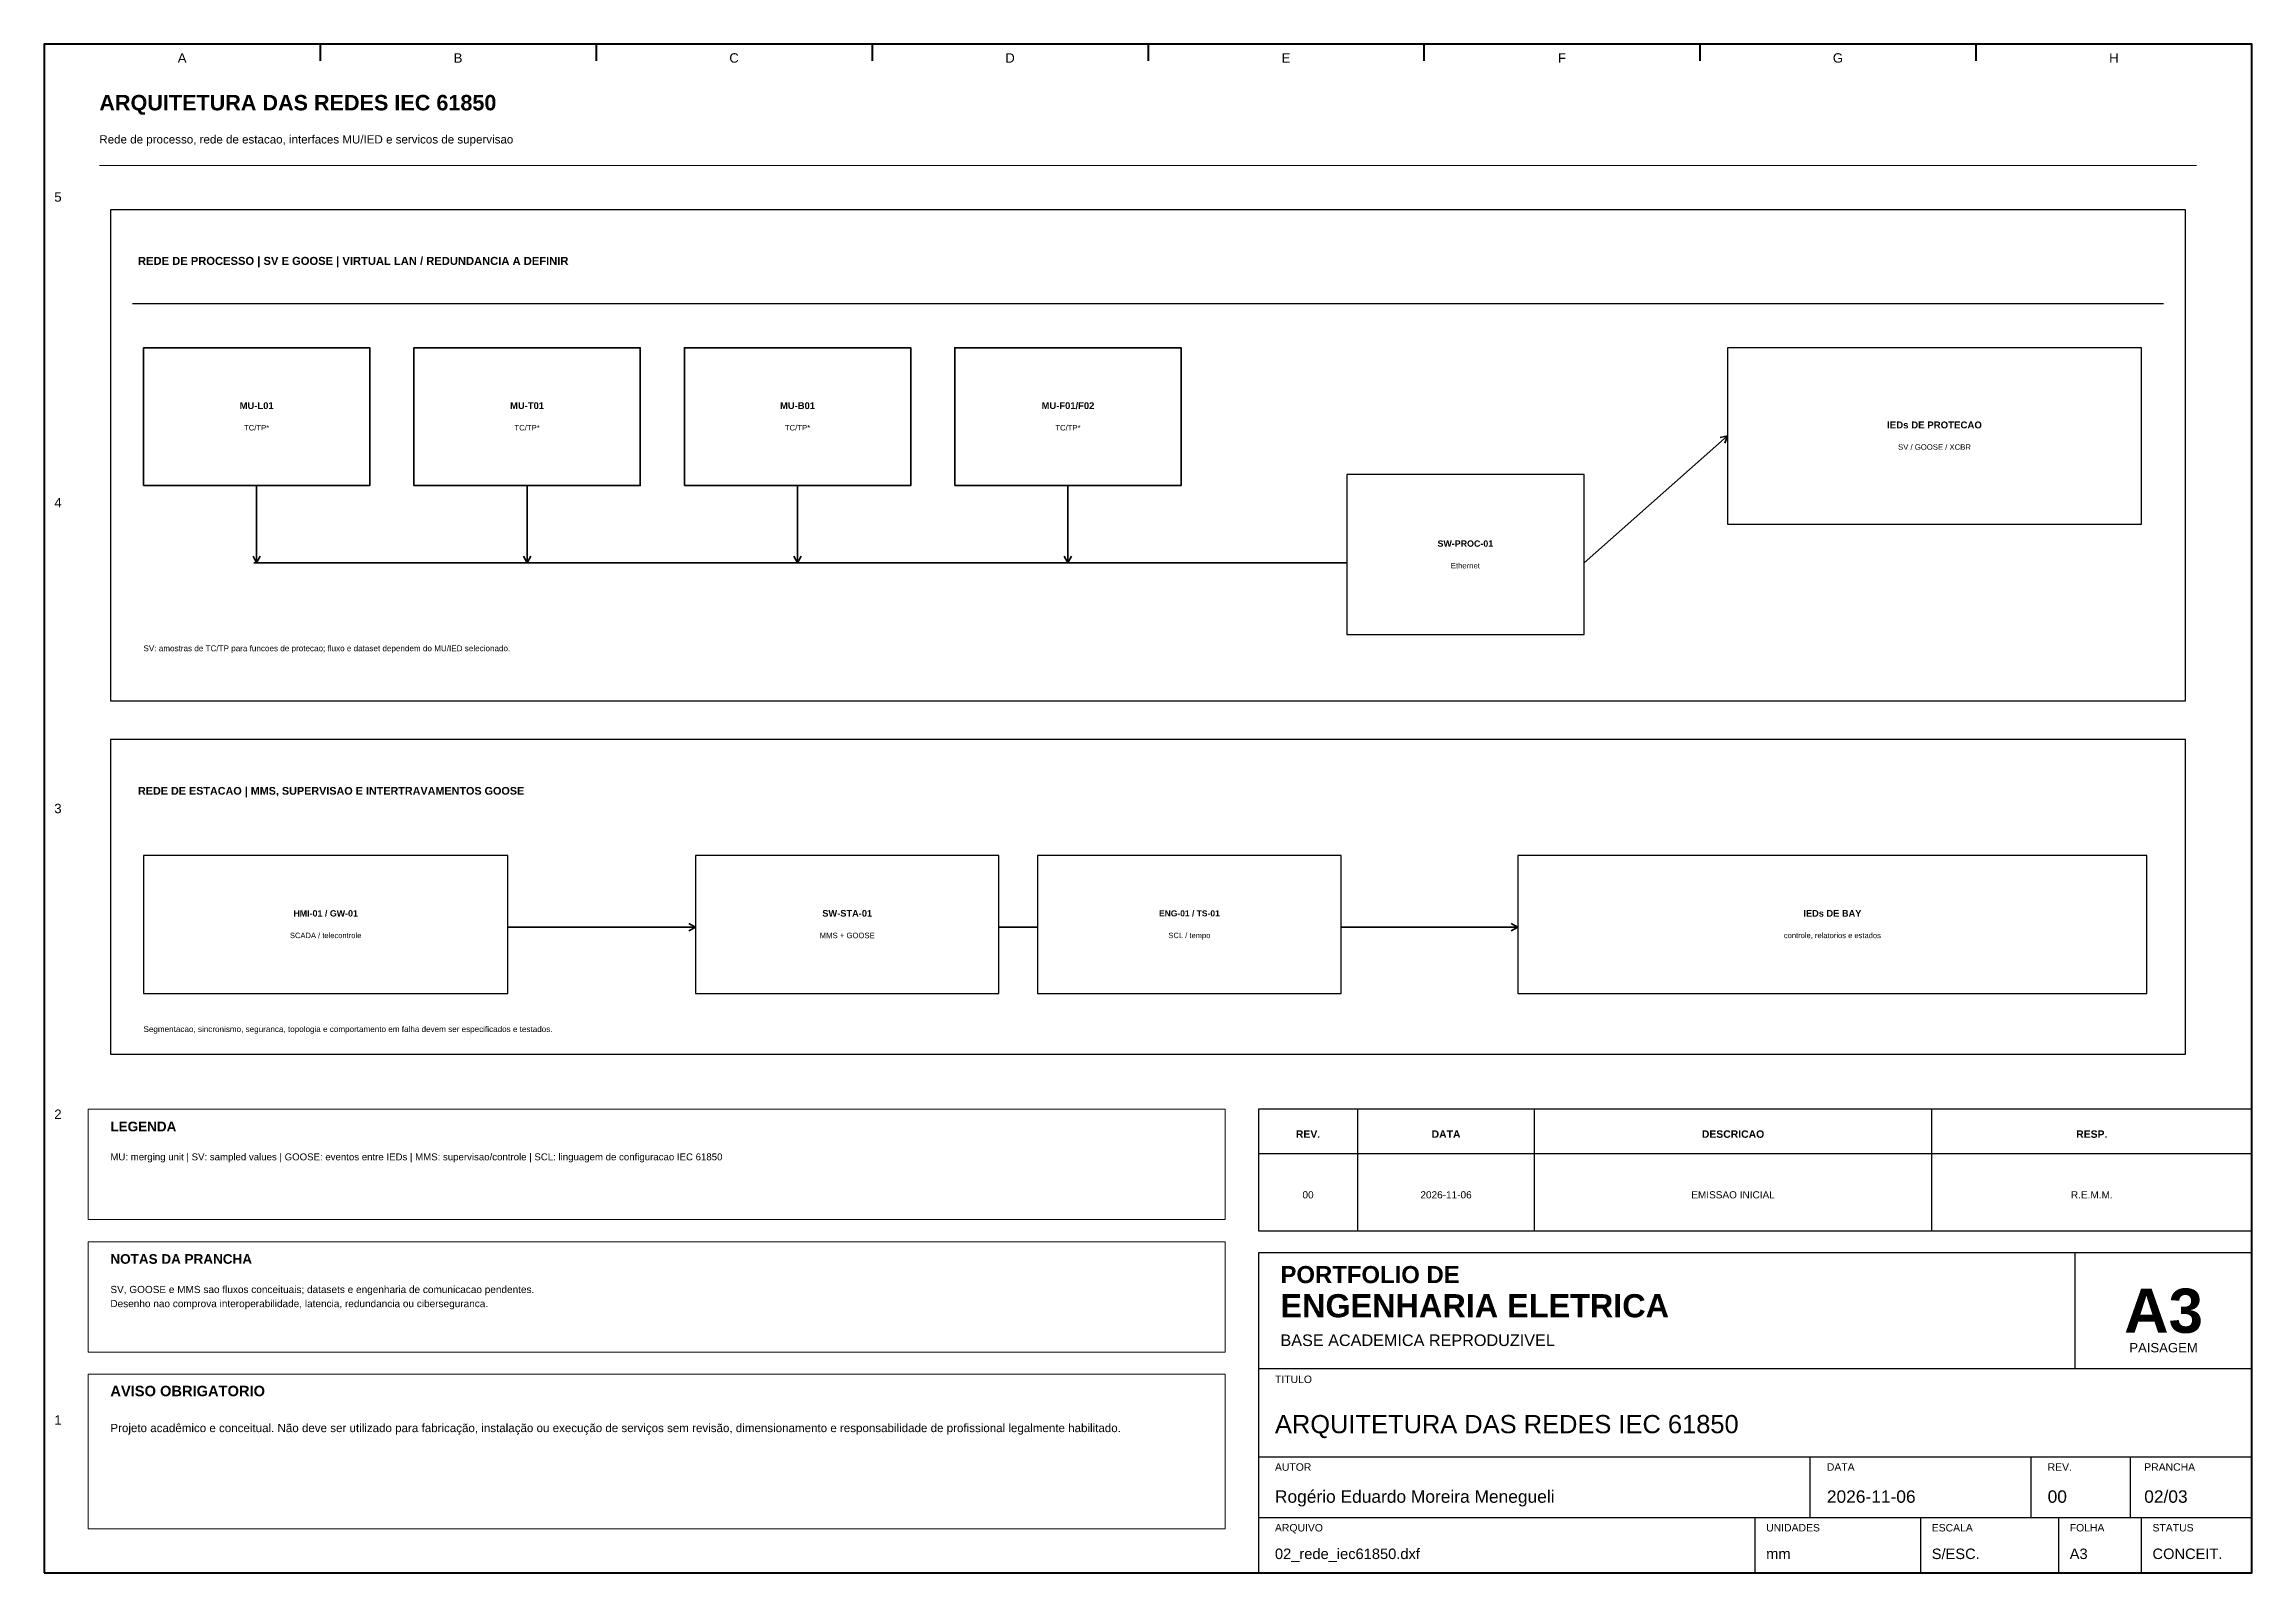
# Model space of a CAD drawing. Header units: millimetres. Extents: x 10 to 410, y 10 to 287.
import ezdxf
from ezdxf.enums import TextEntityAlignment as Align

# ---------------------------------------------------------------- set-up
doc = ezdxf.new("R2010")
doc.units = ezdxf.units.MM
for name, color, linetype, lineweight in [('00_MOLDURA', 7, 'CONTINUOUS', 50), ('01_CARIMBO', 7, 'CONTINUOUS', 25), ('02_TEXTO', 7, 'CONTINUOUS', 18), ('03_COTAS', 4, 'CONTINUOUS', 18), ('04_EQUIPAMENTOS', 2, 'CONTINUOUS', 35), ('06_COMANDO', 3, 'CONTINUOUS', 25), ('07_INSTRUMENTACAO', 6, 'CONTINUOUS', 25), ('08_CABOS', 30, 'CONTINUOUS', 35), ('12_LEGENDA', 7, 'CONTINUOUS', 18), ('13_NOTAS', 7, 'CONTINUOUS', 18)]:
    doc.layers.add(name, color=color, linetype=linetype, lineweight=lineweight)
doc.styles.add('PORTFOLIO_TEXTO', font='arial.ttf')
doc.styles.add('PORTFOLIO_TITULO', font='arialbd.ttf', dxfattribs={"width": 0.92})

# ---------------------------------------------------------------- blocks, each defined once
blk = doc.blocks.new('CARIMBO_A3')
at = {"layer": '01_CARIMBO'}
for p, q in [((148, 37), (148, 58)), ((0, 37), (180, 37)), ((0, 21), (180, 21)), ((100, 10), (100, 21)), ((140, 10), (140, 21)), ((158, 10), (158, 21)), ((0, 10), (180, 10)), ((90, 0), (90, 10)), ((120, 0), (120, 10)), ((145, 0), (145, 10)), ((160, 0), (160, 10))]:
    blk.add_line(p, q, dxfattribs=at)
blk.add_lwpolyline([(0, 0), (180, 0), (180, 58), (0, 58)], close=True, dxfattribs=at)
at = {"layer": '01_CARIMBO', "style": 'PORTFOLIO_TEXTO'}
for s, p in [('TITULO', (3, 34.4)), ('AUTOR', (3, 18.5)), ('DATA', (103, 18.5)), ('REV.', (143, 18.5)), ('PRANCHA', (160.5, 18.5)), ('ARQUIVO', (3, 7.5)), ('UNIDADES', (92, 7.5)), ('ESCALA', (122, 7.5)), ('FOLHA', (147, 7.5)), ('STATUS', (162, 7.5))]:
    blk.add_text(s, height=1.35, dxfattribs=at).set_placement(p)
at = {"layer": '02_TEXTO'}
for s, height, style, p in [('PORTFOLIO DE', 3.1, 'PORTFOLIO_TITULO', (4, 52.5)), ('ENGENHARIA ELETRICA', 4.2, 'PORTFOLIO_TITULO', (4, 46.3)), ('BASE ACADEMICA REPRODUZIVEL', 2.1, 'PORTFOLIO_TEXTO', (4, 41.1))]:
    blk.add_text(s, height=height, dxfattribs=dict(at, style=style)).set_placement(p)
for s, height, style, p in [('A3', 8, 'PORTFOLIO_TITULO', (164, 47.5)), ('PAISAGEM', 1.7, 'PORTFOLIO_TEXTO', (164, 40.8))]:
    blk.add_text(s, height=height, dxfattribs=dict(at, style=style)).set_placement(p, align=Align.MIDDLE_CENTER)
at = {"layer": '02_TEXTO', "style": 'PORTFOLIO_TEXTO'}
for tag, p, height in [('TITULO', (3, 25.3), 3.3), ('AUTOR', (3, 12.7), 2.25), ('DATA', (103, 12.7), 2.25), ('REVISAO', (143, 12.7), 2.25), ('PRANCHA', (160.5, 12.7), 2.25), ('ARQUIVO', (3, 2.5), 1.9), ('UNIDADES', (92, 2.5), 1.9), ('ESCALA', (122, 2.5), 1.9), ('FOLHA', (147, 2.5), 1.9), ('STATUS', (162, 2.5), 1.9)]:
    blk.add_attdef(tag, p, '', height=height, dxfattribs=at)

msp = doc.modelspace()

# ---------------------------------------------------------------- linework, layer by layer
at = {"layer": '00_MOLDURA'}
for p, q in [((60, 287), (60, 284)), ((110, 287), (110, 284)), ((160, 287), (160, 284)), ((210, 287), (210, 284)), ((260, 287), (260, 284)), ((310, 287), (310, 284)), ((360, 287), (360, 284))]:
    msp.add_line(p, q, dxfattribs=at)
msp.add_lwpolyline([(10, 10), (410, 10), (410, 287), (10, 287)], close=True, dxfattribs=at)
at = {"layer": '01_CARIMBO'}
for p, q in [((248, 72), (248, 94)), ((280, 72), (280, 94)), ((352, 72), (352, 94)), ((230, 86), (410, 86))]:
    msp.add_line(p, q, dxfattribs=at)
msp.add_lwpolyline([(230, 72), (410, 72), (410, 94), (230, 94)], close=True, dxfattribs=at)
at = {"layer": '03_COTAS'}
msp.add_line((20, 265), (400, 265), dxfattribs=at)
at = {"layer": '04_EQUIPAMENTOS'}
for points in [[(28, 207), (69, 207), (69, 232), (28, 232)], [(77, 207), (118, 207), (118, 232), (77, 232)], [(126, 207), (167, 207), (167, 232), (126, 232)], [(175, 207), (216, 207), (216, 232), (175, 232)]]:
    msp.add_lwpolyline(points, close=True, dxfattribs=at)
at = {"layer": '06_COMANDO'}
msp.add_lwpolyline([(22, 104), (398, 104), (398, 161), (22, 161)], close=True, dxfattribs=at)
at = {"layer": '07_INSTRUMENTACAO'}
msp.add_line((26, 240), (394, 240), dxfattribs=at)
for points in [[(22, 168), (398, 168), (398, 257), (22, 257)], [(315, 200), (390, 200), (390, 232), (315, 232)], [(246, 180), (289, 180), (289, 209), (246, 209)], [(28, 115), (94, 115), (94, 140), (28, 140)], [(128, 115), (183, 115), (183, 140), (128, 140)], [(190, 115), (245, 115), (245, 140), (190, 140)], [(277, 115), (391, 115), (391, 140), (277, 140)]]:
    msp.add_lwpolyline(points, close=True, dxfattribs=at)
at = {"layer": '08_CABOS'}
for p, q in [((289, 193), (315, 216)), ((313.66, 215.7), (315, 216)), ((314.54, 214.71), (315, 216)), ((48.5, 207), (48.5, 193)), ((97.5, 207), (97.5, 193)), ((146.5, 207), (146.5, 193)), ((195.5, 207), (195.5, 193)), ((47.84, 194.2), (48.5, 193)), ((48, 193), (246, 193)), ((49.16, 194.2), (48.5, 193)), ((96.84, 194.2), (97.5, 193)), ((98.16, 194.2), (97.5, 193)), ((145.84, 194.2), (146.5, 193)), ((147.16, 194.2), (146.5, 193)), ((194.84, 194.2), (195.5, 193)), ((196.16, 194.2), (195.5, 193)), ((94, 127), (128, 127)), ((126.8, 127.66), (128, 127)), ((126.8, 126.34), (128, 127)), ((183, 127), (190, 127)), ((245, 127), (277, 127)), ((275.8, 127.66), (277, 127)), ((275.8, 126.34), (277, 127))]:
    msp.add_line(p, q, dxfattribs=at)
at = {"layer": '12_LEGENDA'}
msp.add_lwpolyline([(18, 74), (224, 74), (224, 94), (18, 94)], close=True, dxfattribs=at)
at = {"layer": '13_NOTAS'}
for points in [[(18, 50), (224, 50), (224, 70), (18, 70)], [(18, 18), (224, 18), (224, 46), (18, 46)]]:
    msp.add_lwpolyline(points, close=True, dxfattribs=at)

# ---------------------------------------------------------------- block references
at = {"layer": '01_CARIMBO'}
msp.add_blockref('CARIMBO_A3', (230, 10), dxfattribs=at).add_auto_attribs({'TITULO': 'ARQUITETURA DAS REDES IEC 61850', 'AUTOR': 'Rogério Eduardo Moreira Menegueli', 'DATA': '2026-11-06', 'REVISAO': '00', 'PRANCHA': '02/03', 'ARQUIVO': '02_rede_iec61850.dxf', 'UNIDADES': 'mm', 'ESCALA': 'S/ESC.', 'FOLHA': 'A3', 'STATUS': 'CONCEIT.'})

# ---------------------------------------------------------------- texts
at = {"layer": '00_MOLDURA', "style": 'PORTFOLIO_TEXTO'}
for s, p in [('A', (35, 284.5)), ('B', (85, 284.5)), ('C', (135, 284.5)), ('D', (185, 284.5)), ('E', (235, 284.5)), ('F', (285, 284.5)), ('G', (335, 284.5)), ('H', (385, 284.5)), ('5', (12.5, 259.3)), ('4', (12.5, 203.9)), ('3', (12.5, 148.5)), ('2', (12.5, 93.1)), ('1', (12.5, 37.7))]:
    msp.add_text(s, height=1.7, dxfattribs=at).set_placement(p, align=Align.MIDDLE_CENTER)
at = {"layer": '01_CARIMBO', "style": 'PORTFOLIO_TITULO'}
for s, p in [('REV.', (239, 89.5)), ('DATA', (264, 89.5)), ('DESCRICAO', (316, 89.5)), ('RESP.', (381, 89.5))]:
    msp.add_text(s, height=1.35, dxfattribs=at).set_placement(p, align=Align.MIDDLE_CENTER)
at = {"layer": '02_TEXTO'}
for s, height, style, p in [('ARQUITETURA DAS REDES IEC 61850', 2.8, 'PORTFOLIO_TITULO', (20, 275)), ('Rede de processo, rede de estacao, interfaces MU/IED e servicos de supervisao', 1.5, 'PORTFOLIO_TEXTO', (20, 269))]:
    msp.add_text(s, height=height, dxfattribs=dict(at, style=style)).set_placement(p)
at = {"layer": '02_TEXTO', "style": 'PORTFOLIO_TEXTO'}
for s, height, p in [('TC/TP*', 1, (48.5, 217.5)), ('TC/TP*', 1, (97.5, 217.5)), ('TC/TP*', 1, (146.5, 217.5)), ('TC/TP*', 1, (195.5, 217.5)), ('SV / GOOSE / XCBR', 1, (352.5, 214)), ('Ethernet', 1, (267.5, 192.5)), ('SCADA / telecontrole', 0.98, (61, 125.5)), ('MMS + GOOSE', 1, (155.5, 125.5)), ('SCL / tempo', 0.98, (217.5, 125.5)), ('controle, relatorios e estados', 0.98, (334, 125.5)), ('00', 1.3, (239, 78.5)), ('2026-11-06', 1.3, (264, 78.5)), ('EMISSAO INICIAL', 1.3, (316, 78.5)), ('R.E.M.M.', 1.3, (381, 78.5))]:
    msp.add_text(s, height=height, dxfattribs=at).set_placement(p, align=Align.MIDDLE_CENTER)
at = {"layer": '04_EQUIPAMENTOS', "style": 'PORTFOLIO_TITULO'}
for s, p in [('MU-L01', (48.5, 221.5)), ('MU-T01', (97.5, 221.5)), ('MU-B01', (146.5, 221.5)), ('MU-F01/F02', (195.5, 221.5))]:
    msp.add_text(s, height=1.22, dxfattribs=at).set_placement(p, align=Align.MIDDLE_CENTER)
at = {"layer": '06_COMANDO', "style": 'PORTFOLIO_TITULO'}
msp.add_text('REDE DE ESTACAO | MMS, SUPERVISAO E INTERTRAVAMENTOS GOOSE', height=1.4, dxfattribs=at).set_placement((27, 151))
at = {"layer": '07_INSTRUMENTACAO', "style": 'PORTFOLIO_TITULO'}
msp.add_text('REDE DE PROCESSO | SV E GOOSE | VIRTUAL LAN / REDUNDANCIA A DEFINIR', height=1.45, dxfattribs=at).set_placement((27, 247))
for s, height, p in [('IEDs DE PROTECAO', 1.25, (352.5, 218)), ('SW-PROC-01', 1.15, (267.5, 196.5)), ('HMI-01 / GW-01', 1.15, (61, 129.5)), ('SW-STA-01', 1.2, (155.5, 129.5)), ('ENG-01 / TS-01', 1.1, (217.5, 129.5)), ('IEDs DE BAY', 1.2, (334, 129.5))]:
    msp.add_text(s, height=height, dxfattribs=at).set_placement(p, align=Align.MIDDLE_CENTER)
at = {"layer": '12_LEGENDA', "style": 'PORTFOLIO_TITULO'}
msp.add_text('LEGENDA', height=1.75, dxfattribs=at).set_placement((22, 90))
at = {"layer": '12_LEGENDA', "insert": (22, 86), "char_height": 1.25, "width": 198, "attachment_point": 1, "line_spacing_factor": 1.18, "style": 'PORTFOLIO_TEXTO'}
msp.add_mtext('MU: merging unit | SV: sampled values | GOOSE: eventos entre IEDs | MMS: supervisao/controle | SCL: linguagem de configuracao IEC 61850', dxfattribs=at)
at = {"layer": '13_NOTAS'}
for s, height, style, p in [('SV: amostras de TC/TP para funcoes de protecao; fluxo e dataset dependem do MU/IED selecionado.', 1.05, 'PORTFOLIO_TEXTO', (28, 177)), ('Segmentacao, sincronismo, seguranca, topologia e comportamento em falha devem ser especificados e testados.', 1.05, 'PORTFOLIO_TEXTO', (28, 108)), ('NOTAS DA PRANCHA', 1.75, 'PORTFOLIO_TITULO', (22, 66)), ('AVISO OBRIGATORIO', 1.9, 'PORTFOLIO_TITULO', (22, 42))]:
    msp.add_text(s, height=height, dxfattribs=dict(at, style=style)).set_placement(p)
at = {"layer": '13_NOTAS', "width": 198, "attachment_point": 1, "line_spacing_factor": 1.18, "style": 'PORTFOLIO_TEXTO'}
for s, insert, char_height in [('SV, GOOSE e MMS sao fluxos conceituais; datasets e engenharia de comunicacao pendentes.\\PDesenho nao comprova interoperabilidade, latencia, redundancia ou ciberseguranca.', (22, 62), 1.3), ('Projeto acadêmico e conceitual. Não deve ser utilizado para fabricação, instalação ou execução de serviços sem revisão, dimensionamento e responsabilidade de profissional legalmente habilitado.', (22, 37), 1.5)]:
    msp.add_mtext(s, dxfattribs=dict(at, insert=insert, char_height=char_height))

doc.saveas('drawing.dxf')
